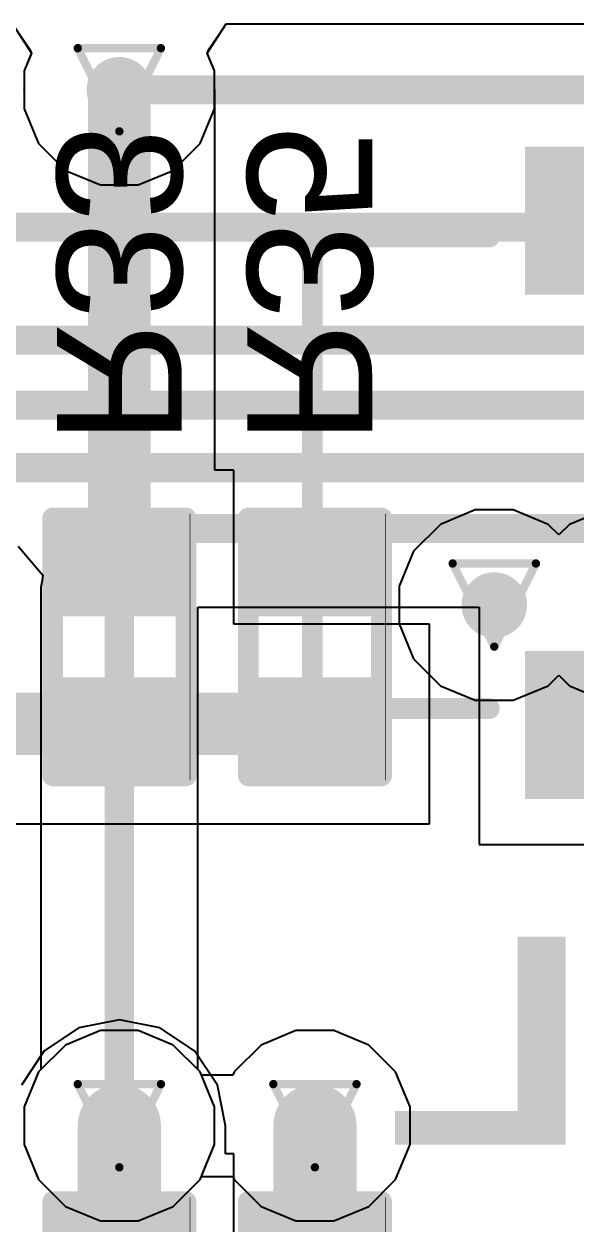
# Model space of a CAD drawing. Header units: inches. Extents: x -5 to 234, y -4 to 104.
# Drawn here: x 48.44 to 51.81, y 28.91 to 36.24 of the extents above; entities that cross this region are included whole.
import ezdxf

# ---------------------------------------------------------------- set-up
doc = ezdxf.new("R2010")
doc.units = ezdxf.units.IN
for name, color, linetype in [('Bottom Layer', 5, 'Continuous'), ('Bottom Overlay', 54, 'Continuous'), ('Bottom Paste', 16, 'Continuous'), ('Bottom Solder', 6, 'Continuous'), ('Drill Drawing', 1, 'Continuous'), ('GND', 16, 'Continuous'), ('POWER', 76, 'Continuous'), ('Top Layer', 1, 'Continuous'), ('Top Overlay', 2, 'Continuous'), ('Top Solder', 216, 'Continuous'), ('Via Holes', 16, 'Continuous')]:
    doc.layers.add(name, color=color, linetype=linetype)
doc.styles.add('Arial', font='', dxfattribs={"height": 0.2})
doc.styles.add('Arial Black_Bold', font='', dxfattribs={"height": 0.2})
doc.styles.get('Arial').set_extended_font_data('Arial')
doc.styles.get('Arial Black_Bold').set_extended_font_data('Arial Black', bold=True)

# ---------------------------------------------------------------- blocks, each defined once
blk = doc.blocks.new('DF40C_100DS_0_4V_51__8')
at = {"layer": 'Top Layer'}
for points in [[(-19.7, 0.35), (-19.5, 0.35), (-19.5, -0.35), (-19.7, -0.35)], [(-19.7, -2.73), (-19.5, -2.73), (-19.5, -3.43), (-19.7, -3.43)]]:
    blk.add_hatch(color=1, dxfattribs=at).paths.add_polyline_path(points)
at = {"layer": 'Top Solder'}
for points in [[(-19.8016, 0.4516), (-19.3984, 0.4516), (-19.3984, -0.4516), (-19.8016, -0.4516)], [(-19.8016, -2.6284), (-19.3984, -2.6284), (-19.3984, -3.5316), (-19.8016, -3.5316)]]:
    blk.add_hatch(color=216, dxfattribs=at).paths.add_polyline_path(points)
at = {"layer": 'Top Overlay'}
for points in [[(-21.1, -0.1, 0.127, 0.127, 0), (-20.02, -0.1, 0.127, 0.127, 0)], [(-21.1, -0.1, 0.127, 0.127, 0), (-21.1, -2.98, 0.127, 0.127, 0)], [(-21.1, -2.98, 0.127, 0.127, 0), (-20.02, -2.98, 0.127, 0.127, 0)]]:
    blk.add_lwpolyline(points, format="xyseb", dxfattribs=at)
for points in [[(-21.1318, -0.1, 0.0635, 0.0635, 1), (-21.0683, -0.1, 0.0635, 0.0635, 1)], [(-21.1318, -0.1, 0.0635, 0.0635, 1), (-21.0683, -0.1, 0.0635, 0.0635, 1)], [(-20.0518, -0.1, 0.0635, 0.0635, 1), (-19.9883, -0.1, 0.0635, 0.0635, 1)], [(-21.1318, -2.98, 0.0635, 0.0635, 1), (-21.0683, -2.98, 0.0635, 0.0635, 1)], [(-21.1318, -2.98, 0.0635, 0.0635, 1), (-21.0683, -2.98, 0.0635, 0.0635, 1)], [(-20.0518, -2.98, 0.0635, 0.0635, 1), (-19.9883, -2.98, 0.0635, 0.0635, 1)]]:
    blk.add_lwpolyline(points, format="xyseb", close=True, dxfattribs=at)
blk = doc.blocks.new('R___0402_B_31')
at = {"layer": 'Bottom Layer'}
for points in [[(-0.2413, 0.3175), (-0.2413, -0.3175), (-0.6985, -0.3175), (-0.6985, 0.3175)], [(0.6985, 0.3175), (0.6985, -0.3175), (0.2413, -0.3175), (0.2413, 0.3175)]]:
    blk.add_hatch(color=5, dxfattribs=at).paths.add_polyline_path(points)
at = {"layer": 'Bottom Paste'}
for points in [[(-0.2413, 0.3175), (-0.2413, -0.3175), (-0.6985, -0.3175), (-0.6985, 0.3175)], [(0.6985, 0.3175), (0.6985, -0.3175), (0.2413, -0.3175), (0.2413, 0.3175)]]:
    blk.add_hatch(color=16, dxfattribs=at).paths.add_polyline_path(points)
at = {"layer": 'Bottom Solder'}
for points in [[(-0.1863, 0.3725), (-0.1863, -0.3725), (-0.7535, -0.3725), (-0.7535, 0.3725)], [(0.7535, 0.3725), (0.7535, -0.3725), (0.1863, -0.3725), (0.1863, 0.3725)]]:
    blk.add_hatch(color=6, dxfattribs=at).paths.add_polyline_path(points)
at = {"layer": 'Bottom Overlay'}
for points in [[(-0.7874, -0.4064, 0.127, 0.127, 0), (-0.7874, 0.4064, 0.127, 0.127, 0)], [(0.7874, 0.4064, 0.127, 0.127, 0), (-0.7874, 0.4064, 0.127, 0.127, 0)], [(0.7874, -0.4064, 0.127, 0.127, 0), (0.7874, 0.4064, 0.127, 0.127, 0)], [(0.8128, 0.4318, 0.00323, 0.00323, 0), (-0.8128, 0.4318, 0.00323, 0.00323, 0)], [(0.7874, -0.4064, 0.127, 0.127, 0), (-0.7874, -0.4064, 0.127, 0.127, 0)]]:
    blk.add_lwpolyline(points, format="xyseb", dxfattribs=at)
for points in [[(-0.8191, 0.4064, 0.0635, 0.0635, 1), (-0.7556, 0.4064, 0.0635, 0.0635, 1)], [(-0.8191, 0.4064, 0.0635, 0.0635, 1), (-0.7556, 0.4064, 0.0635, 0.0635, 1)], [(0.7556, 0.4064, 0.0635, 0.0635, 1), (0.8191, 0.4064, 0.0635, 0.0635, 1)], [(0.7556, 0.4064, 0.0635, 0.0635, 1), (0.8191, 0.4064, 0.0635, 0.0635, 1)], [(-0.8136, 0.4318, 0.00161, 0.00161, 1), (-0.812, 0.4318, 0.00161, 0.00161, 1)], [(0.812, 0.4318, 0.00161, 0.00161, 1), (0.8136, 0.4318, 0.00161, 0.00161, 1)], [(-0.8191, -0.4064, 0.0635, 0.0635, 1), (-0.7556, -0.4064, 0.0635, 0.0635, 1)], [(-0.8191, -0.4064, 0.0635, 0.0635, 1), (-0.7556, -0.4064, 0.0635, 0.0635, 1)], [(0.7556, -0.4064, 0.0635, 0.0635, 1), (0.8191, -0.4064, 0.0635, 0.0635, 1)], [(0.7556, -0.4064, 0.0635, 0.0635, 1), (0.8191, -0.4064, 0.0635, 0.0635, 1)]]:
    blk.add_lwpolyline(points, format="xyseb", close=True, dxfattribs=at)
blk = doc.blocks.new('R___0402_B_32')
at = {"layer": 'Bottom Layer'}
for points in [[(-0.2413, 0.3175), (-0.2413, -0.3175), (-0.6985, -0.3175), (-0.6985, 0.3175)], [(0.6985, 0.3175), (0.6985, -0.3175), (0.2413, -0.3175), (0.2413, 0.3175)]]:
    blk.add_hatch(color=5, dxfattribs=at).paths.add_polyline_path(points)
at = {"layer": 'Bottom Paste'}
for points in [[(-0.2413, 0.3175), (-0.2413, -0.3175), (-0.6985, -0.3175), (-0.6985, 0.3175)], [(0.6985, 0.3175), (0.6985, -0.3175), (0.2413, -0.3175), (0.2413, 0.3175)]]:
    blk.add_hatch(color=16, dxfattribs=at).paths.add_polyline_path(points)
at = {"layer": 'Bottom Solder'}
for points in [[(-0.1863, 0.3725), (-0.1863, -0.3725), (-0.7535, -0.3725), (-0.7535, 0.3725)], [(0.7535, 0.3725), (0.7535, -0.3725), (0.1863, -0.3725), (0.1863, 0.3725)]]:
    blk.add_hatch(color=6, dxfattribs=at).paths.add_polyline_path(points)
at = {"layer": 'Bottom Overlay'}
for points in [[(-0.7874, -0.4064, 0.127, 0.127, 0), (-0.7874, 0.4064, 0.127, 0.127, 0)], [(0.7874, 0.4064, 0.127, 0.127, 0), (-0.7874, 0.4064, 0.127, 0.127, 0)], [(0.7874, -0.4064, 0.127, 0.127, 0), (0.7874, 0.4064, 0.127, 0.127, 0)], [(0.8128, 0.4318, 0.00323, 0.00323, 0), (-0.8128, 0.4318, 0.00323, 0.00323, 0)], [(0.7874, -0.4064, 0.127, 0.127, 0), (-0.7874, -0.4064, 0.127, 0.127, 0)]]:
    blk.add_lwpolyline(points, format="xyseb", dxfattribs=at)
for points in [[(-0.8191, 0.4064, 0.0635, 0.0635, 1), (-0.7556, 0.4064, 0.0635, 0.0635, 1)], [(-0.8191, 0.4064, 0.0635, 0.0635, 1), (-0.7556, 0.4064, 0.0635, 0.0635, 1)], [(0.7556, 0.4064, 0.0635, 0.0635, 1), (0.8191, 0.4064, 0.0635, 0.0635, 1)], [(0.7556, 0.4064, 0.0635, 0.0635, 1), (0.8191, 0.4064, 0.0635, 0.0635, 1)], [(-0.8136, 0.4318, 0.00161, 0.00161, 1), (-0.812, 0.4318, 0.00161, 0.00161, 1)], [(0.812, 0.4318, 0.00161, 0.00161, 1), (0.8136, 0.4318, 0.00161, 0.00161, 1)], [(-0.8191, -0.4064, 0.0635, 0.0635, 1), (-0.7556, -0.4064, 0.0635, 0.0635, 1)], [(-0.8191, -0.4064, 0.0635, 0.0635, 1), (-0.7556, -0.4064, 0.0635, 0.0635, 1)], [(0.7556, -0.4064, 0.0635, 0.0635, 1), (0.8191, -0.4064, 0.0635, 0.0635, 1)], [(0.7556, -0.4064, 0.0635, 0.0635, 1), (0.8191, -0.4064, 0.0635, 0.0635, 1)]]:
    blk.add_lwpolyline(points, format="xyseb", close=True, dxfattribs=at)
blk = doc.blocks.new('R___0402_B_33')
at = {"layer": 'Bottom Layer'}
for points in [[(-0.2413, 0.3175), (-0.2413, -0.3175), (-0.6985, -0.3175), (-0.6985, 0.3175)], [(0.6985, 0.3175), (0.6985, -0.3175), (0.2413, -0.3175), (0.2413, 0.3175)]]:
    blk.add_hatch(color=5, dxfattribs=at).paths.add_polyline_path(points)
at = {"layer": 'Bottom Paste'}
for points in [[(-0.2413, 0.3175), (-0.2413, -0.3175), (-0.6985, -0.3175), (-0.6985, 0.3175)], [(0.6985, 0.3175), (0.6985, -0.3175), (0.2413, -0.3175), (0.2413, 0.3175)]]:
    blk.add_hatch(color=16, dxfattribs=at).paths.add_polyline_path(points)
at = {"layer": 'Bottom Solder'}
for points in [[(-0.1863, 0.3725), (-0.1863, -0.3725), (-0.7535, -0.3725), (-0.7535, 0.3725)], [(0.7535, 0.3725), (0.7535, -0.3725), (0.1863, -0.3725), (0.1863, 0.3725)]]:
    blk.add_hatch(color=6, dxfattribs=at).paths.add_polyline_path(points)
at = {"layer": 'Bottom Overlay'}
for points in [[(-0.7874, -0.4064, 0.127, 0.127, 0), (-0.7874, 0.4064, 0.127, 0.127, 0)], [(0.7874, 0.4064, 0.127, 0.127, 0), (-0.7874, 0.4064, 0.127, 0.127, 0)], [(0.7874, -0.4064, 0.127, 0.127, 0), (0.7874, 0.4064, 0.127, 0.127, 0)], [(0.8128, 0.4318, 0.00323, 0.00323, 0), (-0.8128, 0.4318, 0.00323, 0.00323, 0)], [(0.7874, -0.4064, 0.127, 0.127, 0), (-0.7874, -0.4064, 0.127, 0.127, 0)]]:
    blk.add_lwpolyline(points, format="xyseb", dxfattribs=at)
for points in [[(-0.8191, 0.4064, 0.0635, 0.0635, 1), (-0.7556, 0.4064, 0.0635, 0.0635, 1)], [(-0.8191, 0.4064, 0.0635, 0.0635, 1), (-0.7556, 0.4064, 0.0635, 0.0635, 1)], [(0.7556, 0.4064, 0.0635, 0.0635, 1), (0.8191, 0.4064, 0.0635, 0.0635, 1)], [(0.7556, 0.4064, 0.0635, 0.0635, 1), (0.8191, 0.4064, 0.0635, 0.0635, 1)], [(-0.8136, 0.4318, 0.00161, 0.00161, 1), (-0.812, 0.4318, 0.00161, 0.00161, 1)], [(0.812, 0.4318, 0.00161, 0.00161, 1), (0.8136, 0.4318, 0.00161, 0.00161, 1)], [(-0.8191, -0.4064, 0.0635, 0.0635, 1), (-0.7556, -0.4064, 0.0635, 0.0635, 1)], [(-0.8191, -0.4064, 0.0635, 0.0635, 1), (-0.7556, -0.4064, 0.0635, 0.0635, 1)], [(0.7556, -0.4064, 0.0635, 0.0635, 1), (0.8191, -0.4064, 0.0635, 0.0635, 1)], [(0.7556, -0.4064, 0.0635, 0.0635, 1), (0.8191, -0.4064, 0.0635, 0.0635, 1)]]:
    blk.add_lwpolyline(points, format="xyseb", close=True, dxfattribs=at)
blk = doc.blocks.new('R___0402_B_34')
at = {"layer": 'Bottom Layer'}
for points in [[(-0.2413, 0.3175), (-0.2413, -0.3175), (-0.6985, -0.3175), (-0.6985, 0.3175)], [(0.6985, 0.3175), (0.6985, -0.3175), (0.2413, -0.3175), (0.2413, 0.3175)]]:
    blk.add_hatch(color=5, dxfattribs=at).paths.add_polyline_path(points)
at = {"layer": 'Bottom Paste'}
for points in [[(-0.2413, 0.3175), (-0.2413, -0.3175), (-0.6985, -0.3175), (-0.6985, 0.3175)], [(0.6985, 0.3175), (0.6985, -0.3175), (0.2413, -0.3175), (0.2413, 0.3175)]]:
    blk.add_hatch(color=16, dxfattribs=at).paths.add_polyline_path(points)
at = {"layer": 'Bottom Solder'}
for points in [[(-0.1863, 0.3725), (-0.1863, -0.3725), (-0.7535, -0.3725), (-0.7535, 0.3725)], [(0.7535, 0.3725), (0.7535, -0.3725), (0.1863, -0.3725), (0.1863, 0.3725)]]:
    blk.add_hatch(color=6, dxfattribs=at).paths.add_polyline_path(points)
at = {"layer": 'Bottom Overlay'}
for points in [[(-0.7874, -0.4064, 0.127, 0.127, 0), (-0.7874, 0.4064, 0.127, 0.127, 0)], [(0.7874, 0.4064, 0.127, 0.127, 0), (-0.7874, 0.4064, 0.127, 0.127, 0)], [(0.7874, -0.4064, 0.127, 0.127, 0), (0.7874, 0.4064, 0.127, 0.127, 0)], [(0.8128, 0.4318, 0.00323, 0.00323, 0), (-0.8128, 0.4318, 0.00323, 0.00323, 0)], [(0.7874, -0.4064, 0.127, 0.127, 0), (-0.7874, -0.4064, 0.127, 0.127, 0)]]:
    blk.add_lwpolyline(points, format="xyseb", dxfattribs=at)
for points in [[(-0.8191, 0.4064, 0.0635, 0.0635, 1), (-0.7556, 0.4064, 0.0635, 0.0635, 1)], [(-0.8191, 0.4064, 0.0635, 0.0635, 1), (-0.7556, 0.4064, 0.0635, 0.0635, 1)], [(0.7556, 0.4064, 0.0635, 0.0635, 1), (0.8191, 0.4064, 0.0635, 0.0635, 1)], [(0.7556, 0.4064, 0.0635, 0.0635, 1), (0.8191, 0.4064, 0.0635, 0.0635, 1)], [(-0.8136, 0.4318, 0.00161, 0.00161, 1), (-0.812, 0.4318, 0.00161, 0.00161, 1)], [(0.812, 0.4318, 0.00161, 0.00161, 1), (0.8136, 0.4318, 0.00161, 0.00161, 1)], [(-0.8191, -0.4064, 0.0635, 0.0635, 1), (-0.7556, -0.4064, 0.0635, 0.0635, 1)], [(-0.8191, -0.4064, 0.0635, 0.0635, 1), (-0.7556, -0.4064, 0.0635, 0.0635, 1)], [(0.7556, -0.4064, 0.0635, 0.0635, 1), (0.8191, -0.4064, 0.0635, 0.0635, 1)], [(0.7556, -0.4064, 0.0635, 0.0635, 1), (0.8191, -0.4064, 0.0635, 0.0635, 1)]]:
    blk.add_lwpolyline(points, format="xyseb", close=True, dxfattribs=at)

msp = doc.modelspace()

# ---------------------------------------------------------------- hatches: boundary and pattern name
at = {"layer": 'Bottom Layer'}
h = msp.add_hatch(color=5, dxfattribs=at)
edge = h.paths.add_edge_path()
edge.add_arc((49.022, 35.8394), 0.2, 0, 360)
h = msp.add_hatch(color=5, dxfattribs=at)
edge = h.paths.add_edge_path()
edge.add_arc((51.3104, 32.692), 0.2, 0, 360)
h = msp.add_hatch(color=5, dxfattribs=at)
edge = h.paths.add_edge_path()
edge.add_arc((49.0219, 29.512), 0.2, 0, 360)
h = msp.add_hatch(color=5, dxfattribs=at)
edge = h.paths.add_edge_path()
edge.add_arc((50.2158, 29.512), 0.2, 0, 360)
at = {"layer": 'GND'}
h = msp.add_hatch(color=16, dxfattribs=at)
edge = h.paths.add_edge_path()
edge.add_arc((49.022, 35.8394), 0.2, 0, 360)
h = msp.add_hatch(color=16, dxfattribs=at)
edge = h.paths.add_edge_path()
edge.add_arc((51.3104, 32.692), 0.2, 0, 360)
h = msp.add_hatch(color=16, dxfattribs=at)
edge = h.paths.add_edge_path()
edge.add_arc((49.0219, 29.512), 0.2, 0, 360)
h = msp.add_hatch(color=16, dxfattribs=at)
edge = h.paths.add_edge_path()
edge.add_arc((50.2158, 29.512), 0.2, 0, 360)
at = {"layer": 'POWER'}
h = msp.add_hatch(color=76, dxfattribs=at)
edge = h.paths.add_edge_path()
edge.add_arc((49.022, 35.8394), 0.2, 0, 360)
h = msp.add_hatch(color=76, dxfattribs=at)
edge = h.paths.add_edge_path()
edge.add_arc((51.3104, 32.692), 0.2, 0, 360)
h = msp.add_hatch(color=76, dxfattribs=at)
edge = h.paths.add_edge_path()
edge.add_arc((49.0219, 29.512), 0.2, 0, 360)
h = msp.add_hatch(color=76, dxfattribs=at)
edge = h.paths.add_edge_path()
edge.add_arc((50.2158, 29.512), 0.2, 0, 360)
at = {"layer": 'Top Layer'}
h = msp.add_hatch(color=1, dxfattribs=at)
edge = h.paths.add_edge_path()
edge.add_arc((49.022, 35.8394), 0.2, 0, 360)
h = msp.add_hatch(color=1, dxfattribs=at)
edge = h.paths.add_edge_path()
edge.add_arc((51.3104, 32.692), 0.2, 0, 360)
h = msp.add_hatch(color=1, dxfattribs=at)
edge = h.paths.add_edge_path()
edge.add_arc((49.0219, 29.512), 0.2, 0, 360)
h = msp.add_hatch(color=1, dxfattribs=at)
edge = h.paths.add_edge_path()
edge.add_arc((50.2158, 29.512), 0.2, 0, 360)
at = {"layer": 'Via Holes'}
h = msp.add_hatch(color=7, dxfattribs=at)
edge = h.paths.add_edge_path()
edge.add_arc((49.022, 35.8394), 0.1, 0, 360)
h = msp.add_hatch(color=7, dxfattribs=at)
edge = h.paths.add_edge_path()
edge.add_arc((51.3104, 32.692), 0.1, 0, 360)
h = msp.add_hatch(color=7, dxfattribs=at)
edge = h.paths.add_edge_path()
edge.add_arc((49.0219, 29.512), 0.1, 0, 360)
h = msp.add_hatch(color=7, dxfattribs=at)
edge = h.paths.add_edge_path()
edge.add_arc((50.2158, 29.512), 0.1, 0, 360)

# ---------------------------------------------------------------- linework, layer by layer
at = {"layer": 'Bottom Layer'}
for p, q in [((48.3696, 36.241), (48.4807, 36.0808)), ((49.5633, 36.0808), (49.6744, 36.241)), ((49.6744, 36.241), (52.1578, 36.241)), ((48.4807, 36.0808), (48.4842, 36.0632)), ((48.4837, 36.0624), (48.482, 36.0539)), ((48.4842, 36.0632), (48.4837, 36.0624)), ((49.5598, 36.0632), (49.5633, 36.0808)), ((49.5603, 36.0624), (49.5598, 36.0632)), ((49.562, 36.0539), (49.5603, 36.0624)), ((48.482, 36.0539), (48.441, 35.955)), ((49.603, 35.955), (49.562, 36.0539)), ((48.441, 35.955), (48.441, 35.8479)), ((49.603, 35.8479), (49.603, 35.955)), ((48.441, 35.8479), (48.4393, 35.8394)), ((49.6047, 35.8394), (49.603, 35.8479)), ((49.6047, 33.5158), (49.6047, 35.8394)), ((49.7204, 33.5158), (49.6047, 33.5158)), ((49.7204, 32.576), (49.7204, 33.5158)), ((50.9143, 32.576), (49.7204, 32.576)), ((50.9143, 31.3568), (50.9143, 32.576)), ((48.3234, 31.3568), (50.9143, 31.3568)), ((49.0219, 30.1594), (48.7742, 30.1102)), ((49.2697, 30.1102), (49.0219, 30.1594)), ((48.7742, 30.1102), (48.5641, 29.9698)), ((49.4797, 29.9698), (49.2697, 30.1102)), ((48.5641, 29.9698), (48.4238, 29.7598)), ((49.6201, 29.7598), (49.4797, 29.9698)), ((49.6694, 29.512), (49.6201, 29.7598)), ((49.6694, 29.3408), (49.6694, 29.512)), ((49.7204, 29.3408), (49.6694, 29.3408)), ((49.7204, 28.401), (49.7204, 29.3408))]:
    msp.add_line(p, q, dxfattribs=at)
for points in [[(49.022, 32.9063, 0.381, 0.381, 0), (49.022, 35.8394, 0.381, 0.381, 0)], [(49.0219, 32.9062, 0.1778, 0.1778, 0), (49.022, 32.9063, 0.1778, 0.1778, 0)], [(47.6151, 31.9664, 0.381, 0.381, 0), (49.0219, 31.9664, 0.381, 0.381, 0)], [(49.0219, 31.9664, 0.381, 0.381, 0), (50.2158, 31.9664, 0.381, 0.381, 0)], [(49.0219, 28.8026, 0.508, 0.508, 0), (49.0219, 29.512, 0.508, 0.508, 0)], [(50.2158, 28.8026, 0.508, 0.508, 0), (50.2158, 29.512, 0.508, 0.508, 0)]]:
    msp.add_lwpolyline(points, format="xyseb", dxfattribs=at)
for points in [[(48.9267, 35.8394, 0.1905, 0.1905, 1), (49.1172, 35.8394, 0.1905, 0.1905, 1)], [(48.9267, 32.9063, 0.1905, 0.1905, 1), (49.1172, 32.9063, 0.1905, 0.1905, 1)], [(48.9775, 32.9062, 0.0889, 0.0889, 1), (49.0664, 32.9062, 0.0889, 0.0889, 1)], [(48.9776, 32.9063, 0.0889, 0.0889, 1), (49.0665, 32.9063, 0.0889, 0.0889, 1)], [(48.9267, 31.9664, 0.1905, 0.1905, 1), (49.1172, 31.9664, 0.1905, 0.1905, 1)], [(48.9267, 31.9664, 0.1905, 0.1905, 1), (49.1172, 31.9664, 0.1905, 0.1905, 1)], [(50.1205, 31.9664, 0.1905, 0.1905, 1), (50.311, 31.9664, 0.1905, 0.1905, 1)], [(48.8949, 29.512, 0.254, 0.254, 1), (49.1489, 29.512, 0.254, 0.254, 1)], [(50.0888, 29.512, 0.254, 0.254, 1), (50.3428, 29.512, 0.254, 0.254, 1)], [(48.8949, 28.8026, 0.254, 0.254, 1), (49.1489, 28.8026, 0.254, 0.254, 1)], [(50.0888, 28.8026, 0.254, 0.254, 1), (50.3428, 28.8026, 0.254, 0.254, 1)]]:
    msp.add_lwpolyline(points, format="xyseb", close=True, dxfattribs=at)
at = {"layer": 'Drill Drawing'}
for points in [[(48.768, 36.0934, 0.0508, 0.0508, 0), (49.276, 36.0934, 0.0508, 0.0508, 0)], [(48.768, 36.0934, 0.0508, 0.0508, 0), (49.022, 35.5854, 0.0508, 0.0508, 0)], [(49.022, 35.5854, 0.0508, 0.0508, 0), (49.276, 36.0934, 0.0508, 0.0508, 0)], [(51.0564, 32.946, 0.0508, 0.0508, 0), (51.5644, 32.946, 0.0508, 0.0508, 0)], [(51.0564, 32.946, 0.0508, 0.0508, 0), (51.3104, 32.438, 0.0508, 0.0508, 0)], [(51.3104, 32.438, 0.0508, 0.0508, 0), (51.5644, 32.946, 0.0508, 0.0508, 0)], [(48.7679, 29.766, 0.0508, 0.0508, 0), (49.2759, 29.766, 0.0508, 0.0508, 0)], [(48.7679, 29.766, 0.0508, 0.0508, 0), (49.0219, 29.258, 0.0508, 0.0508, 0)], [(49.0219, 29.258, 0.0508, 0.0508, 0), (49.2759, 29.766, 0.0508, 0.0508, 0)], [(49.9618, 29.766, 0.0508, 0.0508, 0), (50.4698, 29.766, 0.0508, 0.0508, 0)], [(49.9618, 29.766, 0.0508, 0.0508, 0), (50.2158, 29.258, 0.0508, 0.0508, 0)], [(50.2158, 29.258, 0.0508, 0.0508, 0), (50.4698, 29.766, 0.0508, 0.0508, 0)]]:
    msp.add_lwpolyline(points, format="xyseb", dxfattribs=at)
for points in [[(48.7553, 36.0934, 0.0254, 0.0254, 1), (48.7807, 36.0934, 0.0254, 0.0254, 1)], [(48.7553, 36.0934, 0.0254, 0.0254, 1), (48.7807, 36.0934, 0.0254, 0.0254, 1)], [(49.2633, 36.0934, 0.0254, 0.0254, 1), (49.2887, 36.0934, 0.0254, 0.0254, 1)], [(49.2633, 36.0934, 0.0254, 0.0254, 1), (49.2887, 36.0934, 0.0254, 0.0254, 1)], [(49.0093, 35.5854, 0.0254, 0.0254, 1), (49.0347, 35.5854, 0.0254, 0.0254, 1)], [(49.0093, 35.5854, 0.0254, 0.0254, 1), (49.0347, 35.5854, 0.0254, 0.0254, 1)], [(51.0437, 32.946, 0.0254, 0.0254, 1), (51.0691, 32.946, 0.0254, 0.0254, 1)], [(51.0437, 32.946, 0.0254, 0.0254, 1), (51.0691, 32.946, 0.0254, 0.0254, 1)], [(51.5517, 32.946, 0.0254, 0.0254, 1), (51.5771, 32.946, 0.0254, 0.0254, 1)], [(51.5517, 32.946, 0.0254, 0.0254, 1), (51.5771, 32.946, 0.0254, 0.0254, 1)], [(51.2977, 32.438, 0.0254, 0.0254, 1), (51.3231, 32.438, 0.0254, 0.0254, 1)], [(51.2977, 32.438, 0.0254, 0.0254, 1), (51.3231, 32.438, 0.0254, 0.0254, 1)], [(48.7552, 29.766, 0.0254, 0.0254, 1), (48.7806, 29.766, 0.0254, 0.0254, 1)], [(48.7552, 29.766, 0.0254, 0.0254, 1), (48.7806, 29.766, 0.0254, 0.0254, 1)], [(49.2632, 29.766, 0.0254, 0.0254, 1), (49.2886, 29.766, 0.0254, 0.0254, 1)], [(49.2632, 29.766, 0.0254, 0.0254, 1), (49.2886, 29.766, 0.0254, 0.0254, 1)], [(49.9491, 29.766, 0.0254, 0.0254, 1), (49.9745, 29.766, 0.0254, 0.0254, 1)], [(49.9491, 29.766, 0.0254, 0.0254, 1), (49.9745, 29.766, 0.0254, 0.0254, 1)], [(50.4571, 29.766, 0.0254, 0.0254, 1), (50.4825, 29.766, 0.0254, 0.0254, 1)], [(50.4571, 29.766, 0.0254, 0.0254, 1), (50.4825, 29.766, 0.0254, 0.0254, 1)], [(49.0092, 29.258, 0.0254, 0.0254, 1), (49.0346, 29.258, 0.0254, 0.0254, 1)], [(49.0092, 29.258, 0.0254, 0.0254, 1), (49.0346, 29.258, 0.0254, 0.0254, 1)], [(50.2031, 29.258, 0.0254, 0.0254, 1), (50.2285, 29.258, 0.0254, 0.0254, 1)], [(50.2031, 29.258, 0.0254, 0.0254, 1), (50.2285, 29.258, 0.0254, 0.0254, 1)]]:
    msp.add_lwpolyline(points, format="xyseb", close=True, dxfattribs=at)
at = {"layer": 'GND'}
for p, q in [((48.3696, 36.241), (48.4858, 36.0632)), ((49.5582, 36.0632), (49.6744, 36.241)), ((49.6744, 36.241), (52.4988, 36.241)), ((48.4858, 36.0632), (48.441, 35.955)), ((49.603, 35.955), (49.5582, 36.0632)), ((48.441, 35.955), (48.441, 35.7238)), ((49.603, 35.7238), (49.603, 35.955)), ((48.441, 35.7238), (48.5295, 35.5103)), ((49.5145, 35.5103), (49.603, 35.7238)), ((48.5295, 35.5103), (48.6929, 35.3469)), ((49.3511, 35.3469), (49.5145, 35.5103)), ((48.6929, 35.3469), (48.9064, 35.2584)), ((49.1376, 35.2584), (49.3511, 35.3469)), ((48.9064, 35.2584), (49.1376, 35.2584)), ((48.9064, 30.093), (48.6928, 30.0045)), ((49.1375, 30.093), (48.9064, 30.093)), ((49.351, 30.0045), (49.1375, 30.093)), ((48.6928, 30.0045), (48.5294, 29.8411)), ((49.5145, 29.8411), (49.351, 30.0045)), ((48.5294, 29.8411), (48.4409, 29.6276)), ((49.6029, 29.6276), (49.5145, 29.8411)), ((48.4409, 29.6276), (48.4409, 29.3964)), ((49.6029, 29.3964), (49.6029, 29.6276)), ((48.4409, 29.3964), (48.5294, 29.1829)), ((49.5145, 29.1829), (49.6029, 29.3964)), ((48.5294, 29.1829), (48.6928, 29.0195)), ((49.351, 29.0195), (49.5145, 29.1829)), ((48.6928, 29.0195), (48.9064, 28.931)), ((49.1375, 28.931), (49.351, 29.0195)), ((48.9064, 28.931), (49.1375, 28.931))]:
    msp.add_line(p, q, dxfattribs=at)
at = {"layer": 'POWER'}
for p, q in [((48.3696, 36.241), (48.4858, 36.0632)), ((49.5582, 36.0632), (49.6744, 36.241)), ((49.6744, 36.241), (56.7754, 36.241)), ((48.4858, 36.0632), (48.441, 35.955)), ((49.603, 35.955), (49.5582, 36.0632)), ((48.441, 35.955), (48.441, 35.7238)), ((49.603, 35.7238), (49.603, 35.955)), ((48.441, 35.7238), (48.5295, 35.5103)), ((49.5145, 35.5103), (49.603, 35.7238)), ((48.5295, 35.5103), (48.6929, 35.3469)), ((49.3511, 35.3469), (49.5145, 35.5103)), ((48.6929, 35.3469), (48.9064, 35.2584)), ((49.1376, 35.2584), (49.3511, 35.3469)), ((48.9064, 35.2584), (49.1376, 35.2584)), ((51.1948, 33.273), (50.9813, 33.1846)), ((51.426, 33.273), (51.1948, 33.273)), ((51.6395, 33.1846), (51.426, 33.273)), ((51.9821, 33.273), (51.7686, 33.1846)), ((50.9813, 33.1846), (50.8179, 33.0211)), ((51.7041, 33.12), (51.6395, 33.1846)), ((51.7686, 33.1846), (51.7041, 33.12)), ((50.8179, 33.0211), (50.7294, 32.8076)), ((50.7294, 32.8076), (50.7294, 32.5764)), ((50.7294, 32.5764), (50.8179, 32.3629)), ((50.8179, 32.3629), (50.9813, 32.1995)), ((51.6395, 32.1995), (51.7041, 32.264)), ((51.7041, 32.264), (51.7686, 32.1995)), ((50.9813, 32.1995), (51.1948, 32.111)), ((51.426, 32.111), (51.6395, 32.1995)), ((51.7686, 32.1995), (51.9821, 32.111)), ((51.1948, 32.111), (51.426, 32.111)), ((48.9064, 30.093), (48.6928, 30.0045)), ((49.1375, 30.093), (48.9064, 30.093)), ((49.351, 30.0045), (49.1375, 30.093)), ((50.1002, 30.093), (49.8867, 30.0045)), ((50.3314, 30.093), (50.1002, 30.093)), ((50.5449, 30.0045), (50.3314, 30.093)), ((48.6928, 30.0045), (48.5294, 29.8411)), ((49.5145, 29.8411), (49.351, 30.0045)), ((49.8867, 30.0045), (49.7233, 29.8411)), ((50.7083, 29.8411), (50.5449, 30.0045)), ((48.5294, 29.8411), (48.4409, 29.6276)), ((49.5226, 29.8214), (49.5145, 29.8411)), ((49.7233, 29.8411), (49.7151, 29.8214)), ((50.7968, 29.6276), (50.7083, 29.8411)), ((49.7151, 29.8214), (49.5226, 29.8214)), ((48.4409, 29.6276), (48.4409, 29.3964)), ((50.7968, 29.3964), (50.7968, 29.6276)), ((48.4409, 29.3964), (48.5294, 29.1829)), ((50.7083, 29.1829), (50.7968, 29.3964)), ((48.5294, 29.1829), (48.6928, 29.0195)), ((49.351, 29.0195), (49.5145, 29.1829)), ((49.5145, 29.1829), (49.5226, 29.2026)), ((49.5226, 29.2026), (49.7151, 29.2026)), ((49.7151, 29.2026), (49.7233, 29.1829)), ((49.7233, 29.1829), (49.8867, 29.0195)), ((50.5449, 29.0195), (50.7083, 29.1829)), ((48.6928, 29.0195), (48.9064, 28.931)), ((49.1375, 28.931), (49.351, 29.0195)), ((49.8867, 29.0195), (50.1002, 28.931)), ((50.3314, 28.931), (50.5449, 29.0195)), ((48.9064, 28.931), (49.1375, 28.931)), ((50.1002, 28.931), (50.3314, 28.931))]:
    msp.add_line(p, q, dxfattribs=at)
at = {"layer": 'Top Layer'}
for p, q in [((48.404, 33.0522), (48.5546, 32.8744)), ((48.5546, 32.8744), (48.5489, 32.8313)), ((48.5489, 32.8313), (48.5428, 32.8007)), ((48.5428, 32.8007), (48.5428, 29.8546)), ((49.501, 29.8546), (49.501, 32.6799)), ((49.501, 32.6799), (51.219, 32.6799)), ((51.219, 32.6799), (51.219, 31.2289)), ((51.219, 31.2289), (52.419, 31.2289)), ((48.5294, 29.8411), (48.4409, 29.6276)), ((48.5428, 29.8546), (48.5294, 29.8411)), ((49.5145, 29.8411), (49.501, 29.8546)), ((49.6029, 29.6276), (49.5145, 29.8411)), ((48.4409, 29.6276), (48.4409, 29.3964)), ((49.6029, 29.3964), (49.6029, 29.6276)), ((48.4409, 29.3964), (48.5294, 29.1829)), ((49.5145, 29.1829), (49.6029, 29.3964)), ((48.5294, 29.1829), (48.6928, 29.0195)), ((49.351, 29.0195), (49.5145, 29.1829)), ((48.6928, 29.0195), (48.9064, 28.931)), ((49.1375, 28.931), (49.351, 29.0195)), ((48.9064, 28.931), (49.1375, 28.931))]:
    msp.add_line(p, q, dxfattribs=at)
for points in [[(49.022, 35.8394, 0.1778, 0.1778, 0), (52.2472, 35.8394, 0.1778, 0.1778, 0)], [(44.6722, 34.9999, 0.1778, 0.1778, 0), (51.6999, 34.9999, 0.1778, 0.1778, 0)], [(44.936, 34.3096, 0.1778, 0.1778, 0), (52.613, 34.3096, 0.1778, 0.1778, 0)], [(45.3775, 33.9123, 0.1778, 0.1778, 0), (57.813, 33.9123, 0.1778, 0.1778, 0)], [(45.9541, 33.5313, 0.1778, 0.1778, 0), (58.6109, 33.5313, 0.1778, 0.1778, 0)], [(49.0219, 32.8007, 0.1778, 0.1778, -0.414214), (49.3802, 33.159, 0.1778, 0.1778, 0)], [(49.3802, 33.159, 0.1778, 0.1778, 0), (63.385, 33.159, 0.1778, 0.1778, 0)], [(49.0219, 29.512, 0.1778, 0.1778, 0), (49.0219, 32.8007, 0.1778, 0.1778, 0)]]:
    msp.add_lwpolyline(points, format="xyseb", dxfattribs=at)
for points in [[(48.9776, 35.8394, 0.0889, 0.0889, 1), (49.0665, 35.8394, 0.0889, 0.0889, 1)], [(51.6555, 34.9999, 0.0889, 0.0889, 1), (51.7444, 34.9999, 0.0889, 0.0889, 1)], [(49.3357, 33.159, 0.0889, 0.0889, 1), (49.4246, 33.159, 0.0889, 0.0889, 1)], [(49.3357, 33.159, 0.0889, 0.0889, 1), (49.4246, 33.159, 0.0889, 0.0889, 1)], [(48.9775, 32.8007, 0.0889, 0.0889, 1), (49.0664, 32.8007, 0.0889, 0.0889, 1)], [(48.9775, 32.8007, 0.0889, 0.0889, 1), (49.0664, 32.8007, 0.0889, 0.0889, 1)], [(48.9775, 29.512, 0.0889, 0.0889, 1), (49.0664, 29.512, 0.0889, 0.0889, 1)]]:
    msp.add_lwpolyline(points, format="xyseb", close=True, dxfattribs=at)

# ---------------------------------------------------------------- block references
msp.add_blockref('DF40C_100DS_0_4V_51__8', (71.3, 35.0399))
at = {"rotation": 270}
for name, p in [('R___0402_B_34', (49.0219, 32.4363)), ('R___0402_B_32', (50.2158, 32.4363)), ('R___0402_B_33', (49.0219, 28.2613)), ('R___0402_B_31', (50.2158, 28.2613))]:
    msp.add_blockref(name, p, dxfattribs=at)

# ---------------------------------------------------------------- texts
at = {"layer": 'Bottom Overlay', "style": 'Arial', "text_generation_flag": 2}
for s, p in [('R33', (48.6411, 33.6708)), ('R35', (49.8032, 33.6708))]:
    msp.add_text(s, height=0.762, rotation=270, dxfattribs=at).set_placement(p)
at = {"layer": 'Bottom Overlay', "style": 'Arial Black_Bold', "text_generation_flag": 2}
msp.add_text('SCL', height=1.27, dxfattribs=at).set_placement((54.7032, 29.3965))

doc.saveas('drawing.dxf')
